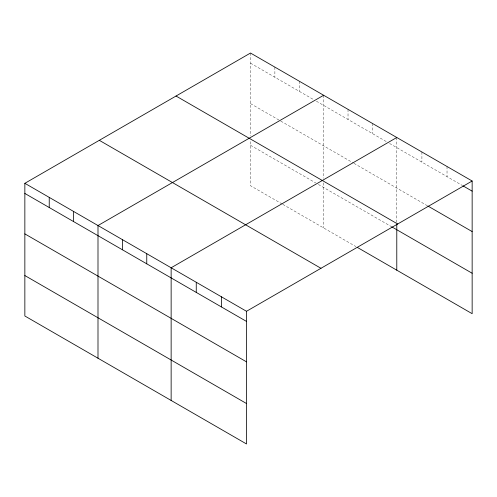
<?xml version="1.0" encoding="UTF-8"?>
<svg xmlns="http://www.w3.org/2000/svg" width="497" height="497" viewBox="0 0 497 497"><rect width="100%" height="100%" fill="white"/><g stroke="black" fill="none" stroke-linecap="round" stroke-linejoin="round"><path stroke-width="0.37" stroke-dasharray="2.48 1.86" d="M250.5 53.036L250.5 136.016M250.5 63.169L313.756 99.692M316.396 101.214L386.902 141.925M389.542 143.447L462.235 185.412M250.5 103.612L280.153 120.728M280.811 121.113L353.299 162.96M353.957 163.339L427.196 205.628M250.5 145.273L315.738 182.939M318.372 184.462L390.859 226.309M282.128 203.975L250.5 185.716L250.5 140.645M282.787 204.36L355.933 246.587M447.027 166.501L447.027 176.634M421.91 152.001L421.91 162.134M396.786 137.495L396.786 222.793M372.408 123.424L372.408 133.55M348.024 109.346L348.024 119.473M323.64 95.269L323.64 178.249M323.64 182.877L323.64 227.949M299.262 81.191L299.262 91.324M274.878 67.114L274.878 77.246"/><path stroke-width="0.75" d="M472.15 181.007L246.5 311.284L246.5 443.964L24.85 315.993L24.85 183.312L250.5 53.036L472.15 181.007L472.15 313.688L357.25 247.351M323.64 95.269L97.996 225.545L97.996 358.225M396.786 137.495L171.142 267.771L171.142 400.452M462.893 185.797L472.15 191.14M427.861 206.007L472.15 231.577M176.031 96.027L397.687 223.998M391.518 226.694L472.15 273.244M99.313 140.322L320.969 268.293M24.85 183.312L246.5 311.284M24.85 193.445L246.5 321.416M24.85 233.888L246.5 361.853M24.85 275.549L246.5 403.521M396.786 224.333L396.786 270.175M221.382 296.784L221.382 306.91M196.259 282.277L196.259 292.41M146.758 253.7L146.758 263.826M122.374 239.622L122.374 249.755M73.612 211.467L73.612 221.6M49.234 197.39L49.234 207.522"/></g></svg>
